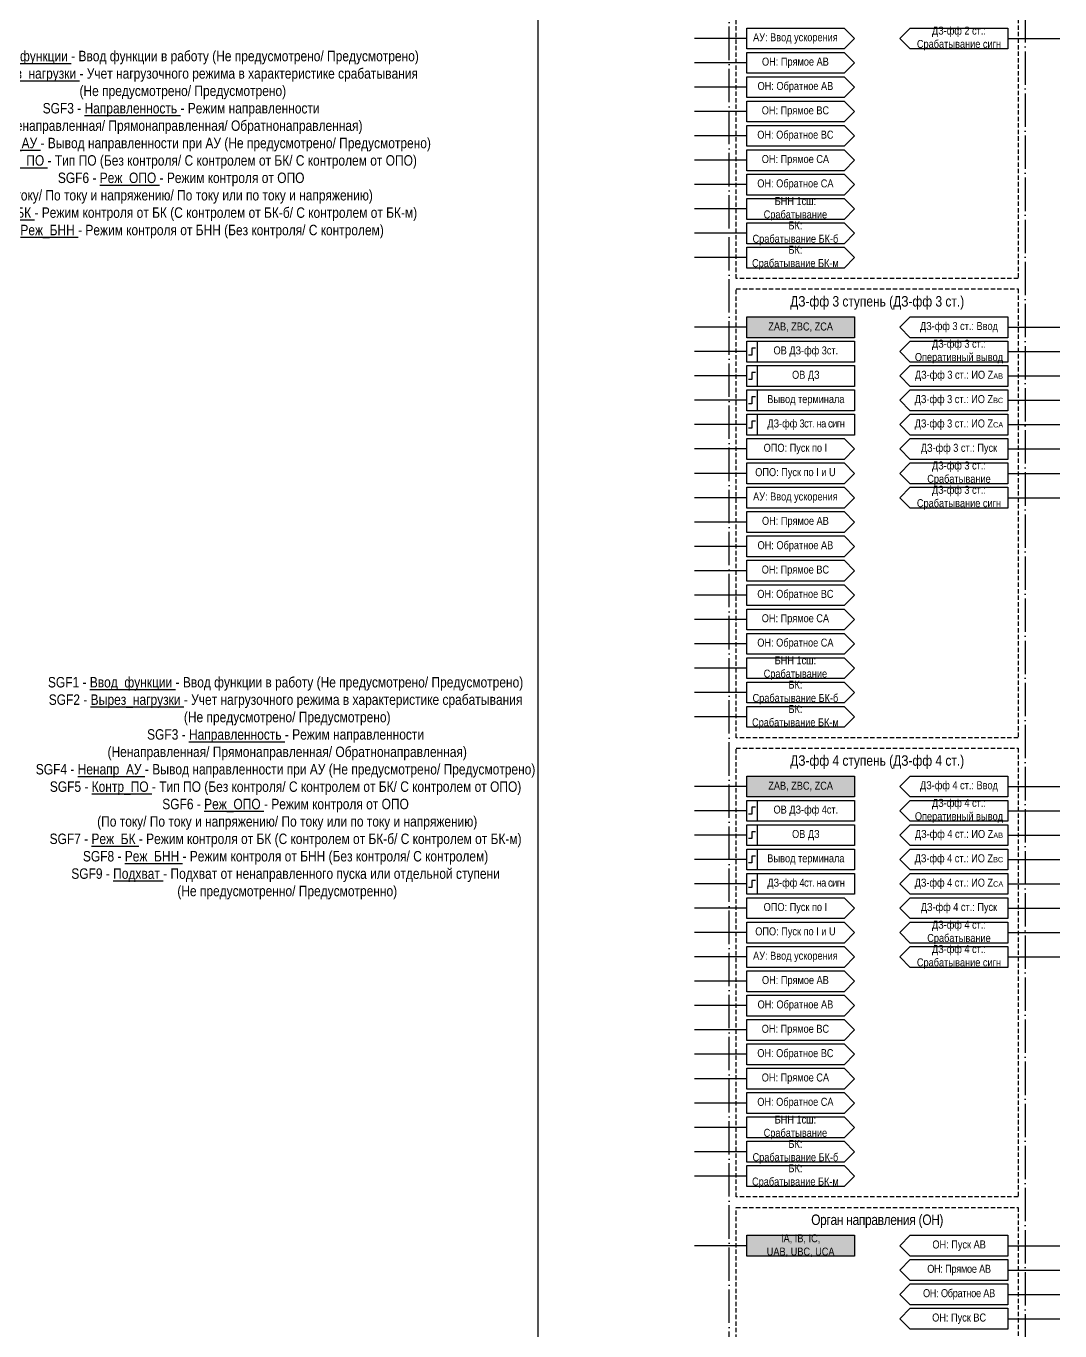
# Model space of a CAD drawing. Header units: millimetres. Extents: x -63 to 558, y -5 to 1115.
# Drawn here: x 222.9 to 520, y 526.5 to 901.6 of the extents above; entities that cross this region are included whole.
import ezdxf

# ---------------------------------------------------------------- set-up
doc = ezdxf.new("R2010")
doc.units = ezdxf.units.MM
doc.linetypes.add('ACAD_ISO04W100', pattern=[30, 24, -3, 0, -3])
doc.linetypes.add('штриховая2', pattern=[0.375, 0.25, -0.125])
doc.layers.add('TEXT', color=7, linetype='Continuous', lineweight=25)
doc.styles.add('2.5_Gost_RD', font='ARIALN.TTF', dxfattribs={"height": 2.5})
doc.styles.add('3.5_Gost_RD', font='ARIALN.TTF', dxfattribs={"height": 3.5})

msp = doc.modelspace()

# ---------------------------------------------------------------- hatches: boundary and pattern name
at = {"ltscale": 100, "true_color": 0xf7941d}
h = msp.add_hatch(color=30, dxfattribs=at)
h.dxf.hatch_style = 1
h.paths.add_polyline_path([(430, 818), (461, 818), (461, 812), (430, 812)])
h = msp.add_hatch(color=30, dxfattribs=at)
h.dxf.hatch_style = 1
h.paths.add_polyline_path([(430, 686), (461, 686), (461, 680), (430, 680)])
h = msp.add_hatch(color=30, dxfattribs=at)
h.dxf.hatch_style = 1
h.paths.add_polyline_path([(430, 554), (461, 554), (461, 548), (430, 548)])

# ---------------------------------------------------------------- linework, layer by layer
at = {"ltscale": 100}
for p, q in [((430, 898), (415, 898)), ((505, 898), (520, 898)), ((430, 891), (415, 891)), ((430, 884), (415, 884)), ((430, 877), (415, 877)), ((430, 870), (415, 870)), ((430, 863), (415, 863)), ((430, 856), (415, 856)), ((430, 849), (415, 849)), ((430, 842), (415, 842)), ((430, 835), (415, 835)), ((430, 815), (415, 815)), ((505, 815), (520, 815)), ((430, 808), (415, 808)), ((505, 808), (520, 808)), ((430, 801), (415, 801)), ((505, 801), (520, 801)), ((430, 794), (415, 794)), ((505, 794), (520, 794)), ((430, 787), (415, 787)), ((505, 787), (520, 787)), ((430, 780), (415, 780)), ((505, 780), (520, 780)), ((430, 773), (415, 773)), ((505, 773), (520, 773)), ((430, 766), (415, 766)), ((505, 766), (520, 766)), ((430, 759), (415, 759)), ((430, 752), (415, 752)), ((430, 745), (415, 745)), ((430, 738), (415, 738)), ((430, 731), (415, 731)), ((430, 724), (415, 724)), ((430, 717), (415, 717)), ((430, 710), (415, 710)), ((430, 703), (415, 703)), ((430, 683), (415, 683)), ((505, 683), (520, 683)), ((430, 676), (415, 676)), ((505, 676), (520, 676)), ((430, 669), (415, 669)), ((505, 669), (520, 669)), ((430, 662), (415, 662)), ((505, 662), (520, 662)), ((430, 655), (415, 655)), ((505, 655), (520, 655)), ((430, 648), (415, 648)), ((505, 648), (520, 648)), ((430, 641), (415, 641)), ((505, 641), (520, 641)), ((430, 634), (415, 634)), ((505, 634), (520, 634)), ((430, 627), (415, 627)), ((430, 620), (415, 620)), ((430, 613), (415, 613)), ((430, 606), (415, 606)), ((430, 599), (415, 599)), ((430, 592), (415, 592)), ((430, 585), (415, 585)), ((430, 578), (415, 578)), ((430, 571), (415, 571)), ((430, 551), (415, 551)), ((505, 551), (520, 551)), ((505, 544), (520, 544)), ((505, 537), (520, 537)), ((505, 530), (520, 530))]:
    msp.add_line(p, q, dxfattribs=at)
at = {"color": 3, "ltscale": 100}
msp.add_lwpolyline([(0, 1100), (370, 1100), (370, 0), (0, 0)], close=True, dxfattribs=at)
at = {"color": 251, "linetype": 'ACAD_ISO04W100', "lineweight": 30, "ltscale": 0.4, "true_color": 0x58595b}
msp.add_lwpolyline([(425, 1100), (510, 1100), (510, 311), (425, 311)], close=True, dxfattribs=at)
at = {"linetype": 'штриховая2', "ltscale": 5}
for points in [[(427, 958), (508, 958), (508, 829), (427, 829)], [(427, 826), (508, 826), (508, 697), (427, 697)], [(427, 694), (508, 694), (508, 565), (427, 565)], [(427, 562), (508, 562), (508, 468), (427, 468)]]:
    msp.add_lwpolyline(points, close=True, dxfattribs=at)
at = {"ltscale": 100}
for points in [[(430, 901), (458, 901), (461, 898), (458, 895), (430, 895), (430, 901)], [(430, 894), (458, 894), (461, 891), (458, 888), (430, 888), (430, 894)], [(430, 887), (458, 887), (461, 884), (458, 881), (430, 881), (430, 887)], [(430, 880), (458, 880), (461, 877), (458, 874), (430, 874), (430, 880)], [(430, 873), (458, 873), (461, 870), (458, 867), (430, 867), (430, 873)], [(430, 866), (458, 866), (461, 863), (458, 860), (430, 860), (430, 866)], [(430, 859), (458, 859), (461, 856), (458, 853), (430, 853), (430, 859)], [(430, 852), (458, 852), (461, 849), (458, 846), (430, 846), (430, 852)], [(430, 845), (458, 845), (461, 842), (458, 839), (430, 839), (430, 845)], [(430, 838), (458, 838), (461, 835), (458, 832), (430, 832), (430, 838)], [(430, 783), (458, 783), (461, 780), (458, 777), (430, 777), (430, 783)], [(430, 776), (458, 776), (461, 773), (458, 770), (430, 770), (430, 776)], [(430, 769), (458, 769), (461, 766), (458, 763), (430, 763), (430, 769)], [(430, 762), (458, 762), (461, 759), (458, 756), (430, 756), (430, 762)], [(430, 755), (458, 755), (461, 752), (458, 749), (430, 749), (430, 755)], [(430, 748), (458, 748), (461, 745), (458, 742), (430, 742), (430, 748)], [(430, 741), (458, 741), (461, 738), (458, 735), (430, 735), (430, 741)], [(430, 734), (458, 734), (461, 731), (458, 728), (430, 728), (430, 734)], [(430, 727), (458, 727), (461, 724), (458, 721), (430, 721), (430, 727)], [(430, 720), (458, 720), (461, 717), (458, 714), (430, 714), (430, 720)], [(430, 713), (458, 713), (461, 710), (458, 707), (430, 707), (430, 713)], [(430, 706), (458, 706), (461, 703), (458, 700), (430, 700), (430, 706)], [(430, 651), (458, 651), (461, 648), (458, 645), (430, 645), (430, 651)], [(430, 644), (458, 644), (461, 641), (458, 638), (430, 638), (430, 644)], [(430, 637), (458, 637), (461, 634), (458, 631), (430, 631), (430, 637)], [(430, 630), (458, 630), (461, 627), (458, 624), (430, 624), (430, 630)], [(430, 623), (458, 623), (461, 620), (458, 617), (430, 617), (430, 623)], [(430, 616), (458, 616), (461, 613), (458, 610), (430, 610), (430, 616)], [(430, 609), (458, 609), (461, 606), (458, 603), (430, 603), (430, 609)], [(430, 602), (458, 602), (461, 599), (458, 596), (430, 596), (430, 602)], [(430, 595), (458, 595), (461, 592), (458, 589), (430, 589), (430, 595)], [(430, 588), (458, 588), (461, 585), (458, 582), (430, 582), (430, 588)], [(430, 581), (458, 581), (461, 578), (458, 575), (430, 575), (430, 581)], [(430, 574), (458, 574), (461, 571), (458, 568), (430, 568), (430, 574)]]:
    msp.add_lwpolyline(points, dxfattribs=at)
for points in [[(505, 895), (477, 895), (474, 898), (477, 901), (505, 901)], [(430, 818), (461, 818), (461, 812), (430, 812)], [(505, 812), (477, 812), (474, 815), (477, 818), (505, 818)], [(430, 811), (433, 811), (433, 805), (430, 805)], [(430, 811), (461, 811), (461, 805), (430, 805)], [(477, 811), (505, 811), (505, 805), (477, 805), (474, 808)], [(430, 804), (433, 804), (433, 798), (430, 798)], [(430, 804), (461, 804), (461, 798), (430, 798)], [(505, 798), (477, 798), (474, 801), (477, 804), (505, 804)], [(430, 797), (433, 797), (433, 791), (430, 791)], [(430, 797), (461, 797), (461, 791), (430, 791)], [(505, 791), (477, 791), (474, 794), (477, 797), (505, 797)], [(430, 790), (433, 790), (433, 784), (430, 784)], [(430, 790), (461, 790), (461, 784), (430, 784)], [(505, 784), (477, 784), (474, 787), (477, 790), (505, 790)], [(505, 777), (477, 777), (474, 780), (477, 783), (505, 783)], [(505, 770), (477, 770), (474, 773), (477, 776), (505, 776)], [(505, 763), (477, 763), (474, 766), (477, 769), (505, 769)], [(430, 686), (461, 686), (461, 680), (430, 680)], [(505, 680), (477, 680), (474, 683), (477, 686), (505, 686)], [(430, 679), (433, 679), (433, 673), (430, 673)], [(430, 679), (461, 679), (461, 673), (430, 673)], [(477, 679), (505, 679), (505, 673), (477, 673), (474, 676)], [(430, 672), (433, 672), (433, 666), (430, 666)], [(430, 672), (461, 672), (461, 666), (430, 666)], [(505, 666), (477, 666), (474, 669), (477, 672), (505, 672)], [(430, 665), (433, 665), (433, 659), (430, 659)], [(430, 665), (461, 665), (461, 659), (430, 659)], [(505, 659), (477, 659), (474, 662), (477, 665), (505, 665)], [(430, 658), (433, 658), (433, 652), (430, 652)], [(430, 658), (461, 658), (461, 652), (430, 652)], [(505, 652), (477, 652), (474, 655), (477, 658), (505, 658)], [(505, 645), (477, 645), (474, 648), (477, 651), (505, 651)], [(505, 638), (477, 638), (474, 641), (477, 644), (505, 644)], [(505, 631), (477, 631), (474, 634), (477, 637), (505, 637)], [(430, 554), (461, 554), (461, 548), (430, 548)], [(477, 554), (505, 554), (505, 548), (477, 548), (474, 551)], [(477, 547), (505, 547), (505, 541), (477, 541), (474, 544)], [(477, 540), (505, 540), (505, 534), (477, 534), (474, 537)], [(477, 533), (505, 533), (505, 527), (477, 527), (474, 530)]]:
    msp.add_lwpolyline(points, close=True, dxfattribs=at)
at = {"lineweight": 30, "ltscale": 100}
for points in [[(432.5, 809), (431.5, 809), (431.5, 807), (430.5, 807)], [(432.5, 802), (431.5, 802), (431.5, 800), (430.5, 800)], [(432.5, 795), (431.5, 795), (431.5, 793), (430.5, 793)], [(432.5, 788), (431.5, 788), (431.5, 786), (430.5, 786)], [(432.5, 677), (431.5, 677), (431.5, 675), (430.5, 675)], [(432.5, 670), (431.5, 670), (431.5, 668), (430.5, 668)], [(432.5, 663), (431.5, 663), (431.5, 661), (430.5, 661)], [(432.5, 656), (431.5, 656), (431.5, 654), (430.5, 654)]]:
    msp.add_lwpolyline(points, dxfattribs=at)

# ---------------------------------------------------------------- texts
at = {"color": 30, "ltscale": 100, "char_height": 3, "attachment_point": 5, "style": '3.5_Gost_RD'}
for s, insert, width in [('SGF1 - {\\LВвод_функции} - Ввод функции в работу (Не предусмотрено/ Предусмотрено)\\PSGF2 - {\\LВырез_нагрузки} - Учет нагрузочного режима в характеристике срабатывания \\P^I(Не предусмотрено/ Предусмотрено)\\PSGF3 - {\\LНаправленность} - Режим направленности \\P^I(Ненаправленная/ Прямонаправленная/ Обратнонаправленная)\\PSGF4 - {\\LНенапр_АУ} - Вывод направленности при АУ (Не предусмотрено/ Предусмотрено)\\PSGF5 - {\\LКонтр_ПО} - Тип ПО (Без контроля/ С контролем от БК/ С контролем от ОПО) \\PSGF6 - {\\LРеж_ОПО} - Режим контроля от ОПО \\P^I(По току/ По току и напряжению/ По току или по току и напряжению)\\PSGF7 - {\\LРеж_БК} - Режим контроля от БК (С контролем от БК-б/ С контролем от БК-м)\\PSGF8 - {\\LРеж_БНН} - Режим контроля от БНН (Без контроля/ С контролем)', (267.5, 867.5), 145), ('SGF1 - {\\LВвод_функции} - Ввод функции в работу (Не предусмотрено/ Предусмотрено)\\PSGF2 - {\\LВырез_нагрузки} - Учет нагрузочного режима в характеристике срабатывания \\P^I(Не предусмотрено/ Предусмотрено)\\PSGF3 - {\\LНаправленность} - Режим направленности \\P^I(Ненаправленная/ Прямонаправленная/ Обратнонаправленная)\\PSGF4 - {\\LНенапр_АУ} - Вывод направленности при АУ (Не предусмотрено/ Предусмотрено)\\PSGF5 - {\\LКонтр_ПО} - Тип ПО (Без контроля/ С контролем от БК/ С контролем от ОПО) \\PSGF6 - {\\LРеж_ОПО} - Режим контроля от ОПО \\P^I(По току/ По току и напряжению/ По току или по току и напряжению)\\PSGF7 - {\\LРеж_БК} - Режим контроля от БК (С контролем от БК-б/ С контролем от БК-м)\\PSGF8 - {\\LРеж_БНН} - Режим контроля от БНН (Без контроля/ С контролем)\\PSGF9 - {\\LПодхват} - Подхват от ненаправленного пуска или отдельной ступени \\P^I(Не предусмотренно/ Предусмотренно)', (297.5, 682.5), 145), ('\\pt147;{\\T0.95;\\C30;\\c1938679;Орган направления (ОН)}', (467.5, 558), 81)]:
    msp.add_mtext(s, dxfattribs=dict(at, insert=insert, width=width))
at = {"color": 30, "ltscale": 100, "true_color": 0xf7941d, "char_height": 3, "width": 81, "attachment_point": 5, "style": '3.5_Gost_RD'}
for s, insert in [('ДЗ-фф 3 ступень (ДЗ-фф 3 ст.)', (467.5, 822)), ('ДЗ-фф 4 ступень (ДЗ-фф 4 ст.)', (467.5, 690))]:
    msp.add_mtext(s, dxfattribs=dict(at, insert=insert))
at = {"layer": 'TEXT', "ltscale": 100, "char_height": 2.3, "attachment_point": 5, "style": '2.5_Gost_RD'}
for s, insert, width in [('ДЗ-фф 2 ст.: Срабатывание сигн', (491, 898), 28), ('АУ: Ввод ускорения', (444, 898), 28), ('ОН: Прямое AB', (444, 891), 28), ('ОН: Обратное AB', (444, 884), 28), ('ОН: Прямое BС', (444, 877), 28), ('ОН: Обратное BС', (444, 870), 28), ('ОН: Прямое СА', (444, 863), 28), ('ОН: Обратное СА', (444, 856), 28), ('БНН 1сш: Срабатывание', (444, 849), 28), ('ZAB, ZBC, ZCA', (445.5, 815), 31), ('ДЗ-фф 3 ст.: Ввод', (491, 815), 28), ('ДЗ-фф 3 ст.: Оперативный вывод', (491, 808), 28), ('ОВ ДЗ-фф 3ст.', (447, 808), 28), ('ОВ ДЗ', (447, 801), 28), ('ДЗ-фф 3 ст.: ИО Z{\\H0.66667x;АВ}', (491, 801), 28), ('Вывод терминала', (447, 794), 28), ('ДЗ-фф 3 ст.: ИО Z{\\H0.66667x;BC}', (491, 794), 28), ('ДЗ-фф{\\T0.9; 3ст. на сигн}', (447, 787), 28), ('ДЗ-фф 3 ст.: ИО Z{\\H0.66667x;CA}', (491, 787), 28), ('ОПО: Пуск по I', (444, 780), 28), ('ДЗ-фф 3 ст.: Пуск', (491, 780), 28), ('ДЗ-фф 3 ст.: Срабатывание', (491, 773), 28), ('ОПО: Пуск по I и U', (444, 773), 28), ('ДЗ-фф 3 ст.: Срабатывание сигн', (491, 766), 28), ('АУ: Ввод ускорения', (444, 766), 28), ('ОН: Прямое AB', (444, 759), 28), ('ОН: Обратное AB', (444, 752), 28), ('ОН: Прямое BС', (444, 745), 28), ('ОН: Обратное BС', (444, 738), 28), ('ОН: Прямое СА', (444, 731), 28), ('ОН: Обратное СА', (444, 724), 28), ('БНН 1сш: Срабатывание', (444, 717), 28), ('ZAB, ZBC, ZCA', (445.5, 683), 31), ('ДЗ-фф 4 ст.: Ввод', (491, 683), 28), ('ДЗ-фф 4 ст.: Оперативный вывод', (491, 676), 28), ('ОВ ДЗ-фф 4ст.', (447, 676), 28), ('ОВ ДЗ', (447, 669), 28), ('ДЗ-фф 4 ст.: ИО Z{\\H0.66667x;АВ}', (491, 669), 28), ('Вывод терминала', (447, 662), 28), ('ДЗ-фф 4 ст.: ИО Z{\\H0.66667x;BC}', (491, 662), 28), ('ДЗ-фф{\\T0.9; 4ст. на сигн}', (447, 655), 28), ('ДЗ-фф 4 ст.: ИО Z{\\H0.66667x;CA}', (491, 655), 28), ('ОПО: Пуск по I', (444, 648), 28), ('ДЗ-фф 4 ст.: Пуск', (491, 648), 28), ('ОПО: Пуск по I и U', (444, 641), 28), ('ДЗ-фф 4 ст.: Срабатывание', (491, 641), 28), ('АУ: Ввод ускорения', (444, 634), 28), ('ДЗ-фф 4 ст.: Срабатывание сигн', (491, 634), 28), ('ОН: Прямое AB', (444, 627), 28), ('ОН: Обратное AB', (444, 620), 28), ('ОН: Прямое BС', (444, 613), 28), ('ОН: Обратное BС', (444, 606), 28), ('ОН: Прямое СА', (444, 599), 28), ('ОН: Обратное СА', (444, 592), 28), ('БНН 1сш: Срабатывание', (444, 585), 28), ('IA, IB, IC,\\PUAB, UBC, UCA', (445.5, 551), 31), ('ОН: Пуск А{\\T0.95;В} ', (491, 551), 28), ('{\\T0.95;ОН: Прямое АВ}', (491, 544), 28), ('{\\T0.95;ОН: Обратное АВ}', (491, 537), 28), ('ОН: Пуск В{\\T0.95;С}', (491, 530), 28)]:
    msp.add_mtext(s, dxfattribs=dict(at, insert=insert, width=width))
at = {"layer": 'TEXT', "color": 3, "ltscale": 100, "char_height": 2.3, "width": 28, "attachment_point": 5, "style": '2.5_Gost_RD'}
for s, insert in [('БК: \\PСрабатывание БК-б', (444, 842)), ('БК: \\PСрабатывание БК-м', (444, 835)), ('БК: \\PСрабатывание БК-б', (444, 710)), ('БК: \\PСрабатывание БК-м', (444, 703)), ('БК: \\PСрабатывание БК-б', (444, 578)), ('БК: \\PСрабатывание БК-м', (444, 571))]:
    msp.add_mtext(s, dxfattribs=dict(at, insert=insert))

doc.saveas('drawing.dxf')
